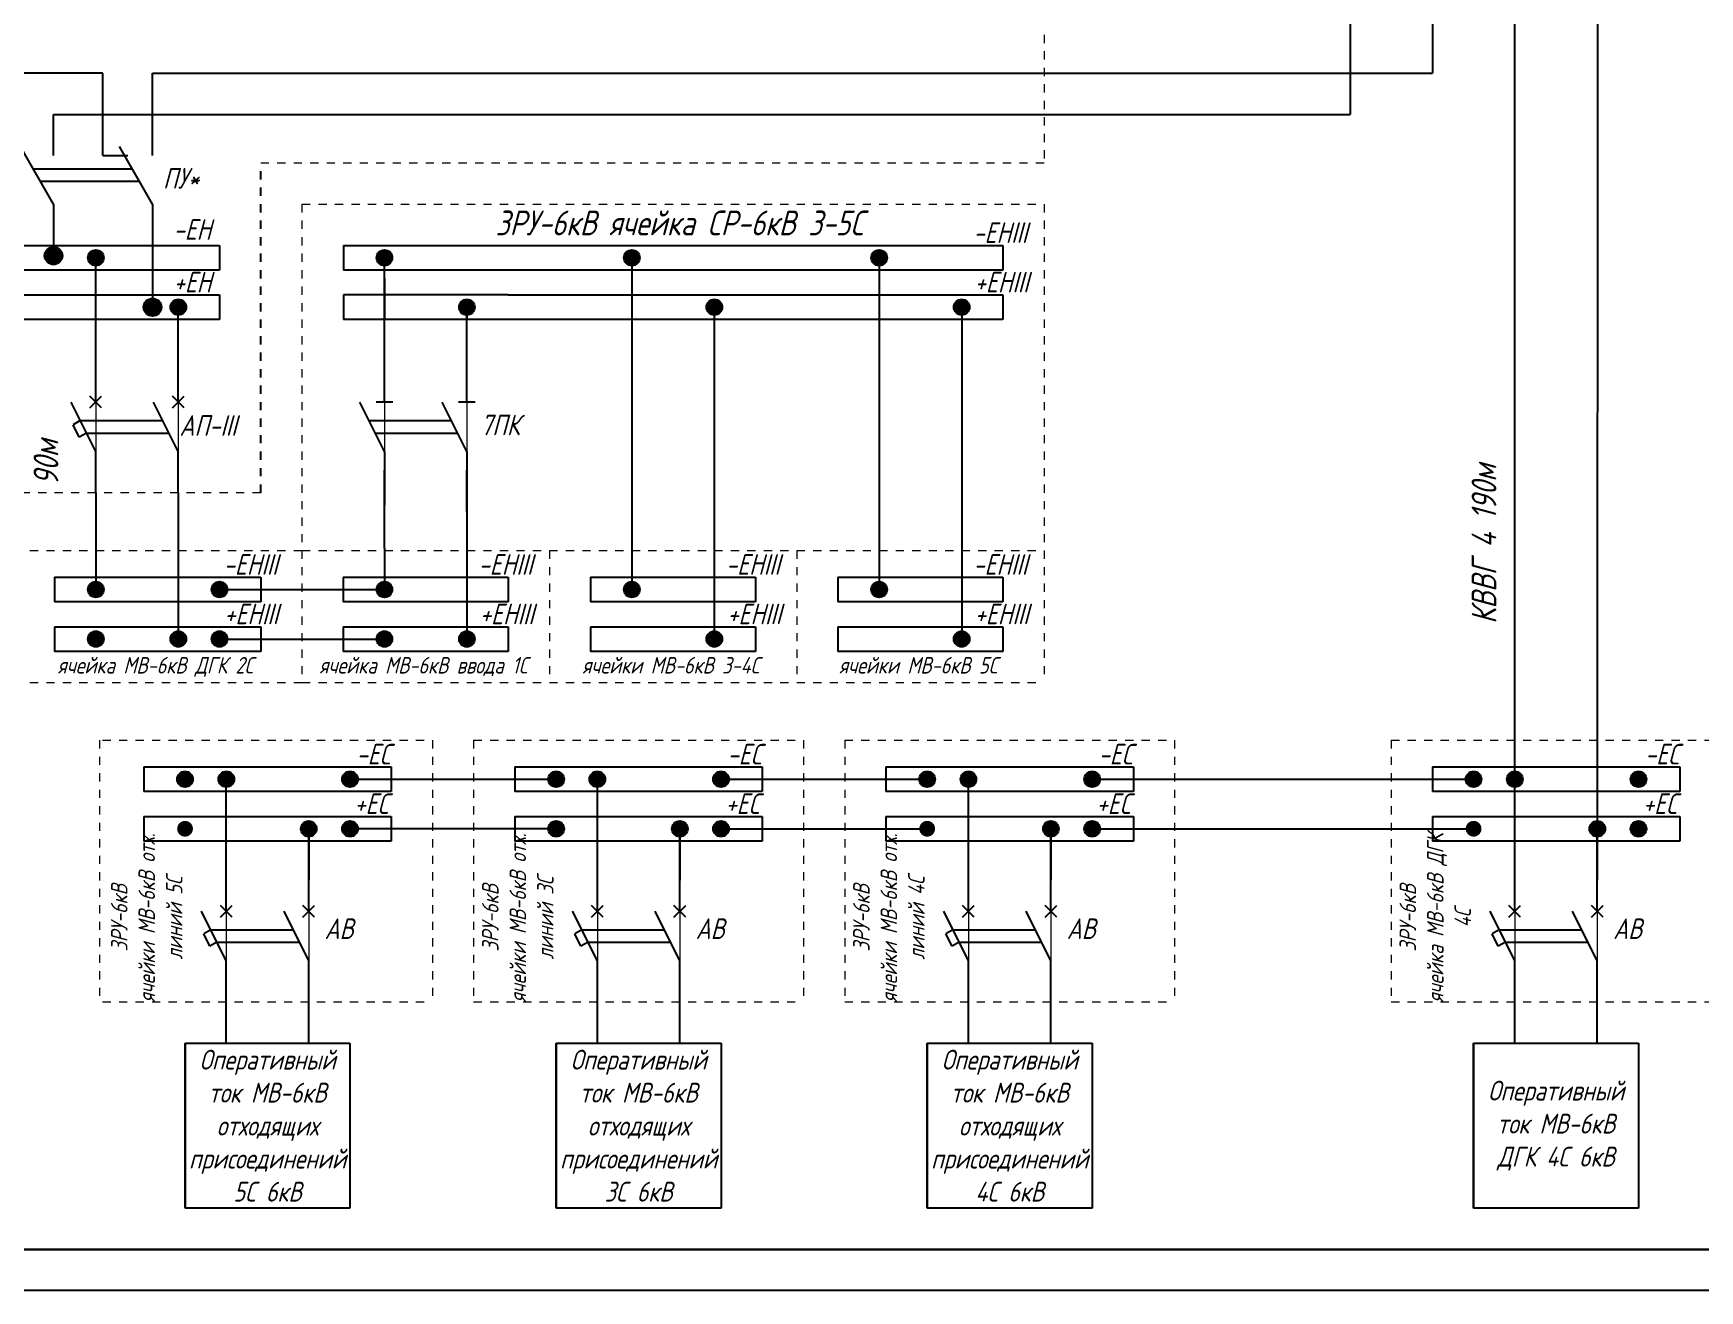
# Model space of a CAD drawing. Header units: millimetres. Extents: x 9 to 2386, y -218 to 2224.
# Drawn here: x 1983.6 to 2185.7, y 1803.9 to 1956.4 of the extents above; entities that cross this region are included whole.
import ezdxf

# ---------------------------------------------------------------- set-up
doc = ezdxf.new("R2010")
doc.units = ezdxf.units.MM
doc.linetypes.add('JIS_02_1.0', pattern=[2, 1, -1])
doc.layers.add('Разрывы', color=12, linetype='Continuous', lineweight=13)
doc.styles.add('eskdw', font='', dxfattribs={"oblique": 15})
doc.styles.get("Standard").update_dxf_attribs({"font": '', "oblique": 15, "height": 2.5})
doc.styles.get('eskdw').set_extended_font_data('GOST type A')
doc.styles.get('Standard').set_extended_font_data('GOST type A')

msp = doc.modelspace()

# ---------------------------------------------------------------- hatches: boundary and pattern name
h = msp.add_hatch(color=256)
edge = h.paths.add_edge_path()
edge.add_arc((1986.09, 1929.43), 1.08, 0, 360)
h = msp.add_hatch(color=256)
edge = h.paths.add_edge_path()
edge.add_arc((1986.09, 1929.43), 0.957, 0, 360)
h = msp.add_hatch(color=256)
edge = h.paths.add_edge_path()
edge.add_arc((1986.09, 1929.43), 0.957, 0, 360)
h = msp.add_hatch(color=256)
edge = h.paths.add_edge_path()
edge.add_arc((1991.22, 1929.18), 0.957, 0, 360)
h = msp.add_hatch(color=256)
edge = h.paths.add_edge_path()
edge.add_arc((1991.22, 1929.18), 0.957, 0, 360)
h = msp.add_hatch(color=256)
edge = h.paths.add_edge_path()
edge.add_arc((2026.22, 1929.18), 0.957, 0, 360)
h = msp.add_hatch(color=256)
edge = h.paths.add_edge_path()
edge.add_arc((2056.22, 1929.18), 0.957, 0, 360)
h = msp.add_hatch(color=256)
edge = h.paths.add_edge_path()
edge.add_arc((2056.22, 1929.18), 0.957, 0, 360)
h = msp.add_hatch(color=256)
edge = h.paths.add_edge_path()
edge.add_arc((2086.22, 1929.18), 0.957, 0, 360)
h = msp.add_hatch(color=256)
edge = h.paths.add_edge_path()
edge.add_arc((2086.22, 1929.18), 0.957, 0, 360)
h = msp.add_hatch(color=256)
edge = h.paths.add_edge_path()
edge.add_arc((1998.09, 1923.18), 1.08, 0, 360)
h = msp.add_hatch(color=256)
edge = h.paths.add_edge_path()
edge.add_arc((1998.09, 1923.18), 0.957, 0, 360)
h = msp.add_hatch(color=256)
edge = h.paths.add_edge_path()
edge.add_arc((1998.09, 1923.18), 0.957, 0, 360)
h = msp.add_hatch(color=256)
edge = h.paths.add_edge_path()
edge.add_arc((2001.22, 1923.18), 0.957, 0, 360)
h = msp.add_hatch(color=256)
edge = h.paths.add_edge_path()
edge.add_arc((2001.22, 1923.18), 0.957, 0, 360)
h = msp.add_hatch(color=256)
edge = h.paths.add_edge_path()
edge.add_arc((2036.22, 1923.18), 0.957, 0, 360)
h = msp.add_hatch(color=256)
edge = h.paths.add_edge_path()
edge.add_arc((2066.22, 1923.18), 0.957, 0, 360)
h = msp.add_hatch(color=256)
edge = h.paths.add_edge_path()
edge.add_arc((2066.22, 1923.18), 0.957, 0, 360)
h = msp.add_hatch(color=256)
edge = h.paths.add_edge_path()
edge.add_arc((2096.22, 1923.18), 0.957, 0, 360)
h = msp.add_hatch(color=256)
edge = h.paths.add_edge_path()
edge.add_arc((2096.22, 1923.18), 0.957, 0, 360)
h = msp.add_hatch(color=256)
edge = h.paths.add_edge_path()
edge.add_arc((1991.22, 1888.95), 0.957, 0, 360)
h = msp.add_hatch(color=256)
edge = h.paths.add_edge_path()
edge.add_arc((1991.22, 1888.95), 0.957, 0, 360)
h = msp.add_hatch(color=256)
edge = h.paths.add_edge_path()
edge.add_arc((2006.22, 1888.95), 0.957, 0, 360)
h = msp.add_hatch(color=256)
edge = h.paths.add_edge_path()
edge.add_arc((2006.22, 1888.95), 0.957, 0, 360)
h = msp.add_hatch(color=256)
edge = h.paths.add_edge_path()
edge.add_arc((2026.22, 1888.95), 0.957, 0, 360)
h = msp.add_hatch(color=256)
edge = h.paths.add_edge_path()
edge.add_arc((2026.22, 1888.95), 0.957, 0, 360)
h = msp.add_hatch(color=256)
edge = h.paths.add_edge_path()
edge.add_arc((2056.22, 1888.95), 0.957, 0, 360)
h = msp.add_hatch(color=256)
edge = h.paths.add_edge_path()
edge.add_arc((2056.22, 1888.95), 0.957, 0, 360)
h = msp.add_hatch(color=256)
edge = h.paths.add_edge_path()
edge.add_arc((2086.22, 1888.95), 0.957, 0, 360)
h = msp.add_hatch(color=256)
edge = h.paths.add_edge_path()
edge.add_arc((2086.22, 1888.95), 0.957, 0, 360)
h = msp.add_hatch(color=256)
edge = h.paths.add_edge_path()
edge.add_arc((1991.22, 1882.95), 0.957, 0, 360)
h = msp.add_hatch(color=256)
edge = h.paths.add_edge_path()
edge.add_arc((1991.22, 1882.95), 0.957, 0, 360)
h = msp.add_hatch(color=256)
edge = h.paths.add_edge_path()
edge.add_arc((2001.22, 1882.95), 0.957, 0, 360)
h = msp.add_hatch(color=256)
edge = h.paths.add_edge_path()
edge.add_arc((2001.22, 1882.95), 0.957, 0, 360)
h = msp.add_hatch(color=256)
edge = h.paths.add_edge_path()
edge.add_arc((2006.22, 1882.95), 0.957, 0, 360)
h = msp.add_hatch(color=256)
edge = h.paths.add_edge_path()
edge.add_arc((2006.22, 1882.95), 0.957, 0, 360)
h = msp.add_hatch(color=256)
edge = h.paths.add_edge_path()
edge.add_arc((2026.22, 1882.95), 0.957, 0, 360)
h = msp.add_hatch(color=256)
edge = h.paths.add_edge_path()
edge.add_arc((2026.22, 1882.95), 0.957, 0, 360)
h = msp.add_hatch(color=256)
edge = h.paths.add_edge_path()
edge.add_arc((2036.22, 1882.95), 0.957, 0, 360)
h = msp.add_hatch(color=256)
edge = h.paths.add_edge_path()
edge.add_arc((2036.22, 1882.95), 0.957, 0, 360)
h = msp.add_hatch(color=256)
edge = h.paths.add_edge_path()
edge.add_arc((2066.22, 1882.95), 0.957, 0, 360)
h = msp.add_hatch(color=256)
edge = h.paths.add_edge_path()
edge.add_arc((2066.22, 1882.95), 0.957, 0, 360)
h = msp.add_hatch(color=256)
edge = h.paths.add_edge_path()
edge.add_arc((2096.22, 1882.95), 0.957, 0, 360)
h = msp.add_hatch(color=256)
edge = h.paths.add_edge_path()
edge.add_arc((2096.22, 1882.95), 0.957, 0, 360)
h = msp.add_hatch(color=256)
edge = h.paths.add_edge_path()
edge.add_arc((2002.04, 1865.95), 0.957, 0, 360)
h = msp.add_hatch(color=256)
edge = h.paths.add_edge_path()
edge.add_arc((2002.04, 1865.95), 0.957, 0, 360)
h = msp.add_hatch(color=256)
edge = h.paths.add_edge_path()
edge.add_arc((2007.04, 1865.95), 0.957, 0, 360)
h = msp.add_hatch(color=256)
edge = h.paths.add_edge_path()
edge.add_arc((2007.04, 1865.95), 0.957, 0, 360)
h = msp.add_hatch(color=256)
edge = h.paths.add_edge_path()
edge.add_arc((2022.04, 1865.95), 0.957, 0, 360)
h = msp.add_hatch(color=256)
edge = h.paths.add_edge_path()
edge.add_arc((2022.04, 1865.95), 0.957, 0, 360)
h = msp.add_hatch(color=256)
edge = h.paths.add_edge_path()
edge.add_arc((2047.04, 1865.95), 0.957, 0, 360)
h = msp.add_hatch(color=256)
edge = h.paths.add_edge_path()
edge.add_arc((2047.04, 1865.95), 0.957, 0, 360)
h = msp.add_hatch(color=256)
edge = h.paths.add_edge_path()
edge.add_arc((2052.04, 1865.95), 0.957, 0, 360)
h = msp.add_hatch(color=256)
edge = h.paths.add_edge_path()
edge.add_arc((2052.04, 1865.95), 0.957, 0, 360)
h = msp.add_hatch(color=256)
edge = h.paths.add_edge_path()
edge.add_arc((2067.04, 1865.95), 0.957, 0, 360)
h = msp.add_hatch(color=256)
edge = h.paths.add_edge_path()
edge.add_arc((2067.04, 1865.95), 0.957, 0, 360)
h = msp.add_hatch(color=256)
edge = h.paths.add_edge_path()
edge.add_arc((2092.04, 1865.95), 0.957, 0, 360)
h = msp.add_hatch(color=256)
edge = h.paths.add_edge_path()
edge.add_arc((2092.04, 1865.95), 0.957, 0, 360)
h = msp.add_hatch(color=256)
edge = h.paths.add_edge_path()
edge.add_arc((2097.04, 1865.95), 0.957, 0, 360)
h = msp.add_hatch(color=256)
edge = h.paths.add_edge_path()
edge.add_arc((2097.04, 1865.95), 0.957, 0, 360)
h = msp.add_hatch(color=256)
edge = h.paths.add_edge_path()
edge.add_arc((2112.04, 1865.95), 0.957, 0, 360)
h = msp.add_hatch(color=256)
edge = h.paths.add_edge_path()
edge.add_arc((2112.04, 1865.95), 0.957, 0, 360)
h = msp.add_hatch(color=256)
edge = h.paths.add_edge_path()
edge.add_arc((2158.3, 1865.95), 0.957, 0, 360)
h = msp.add_hatch(color=256)
edge = h.paths.add_edge_path()
edge.add_arc((2158.3, 1865.95), 0.957, 0, 360)
h = msp.add_hatch(color=256)
edge = h.paths.add_edge_path()
edge.add_arc((2163.3, 1865.95), 0.957, 0, 360)
h = msp.add_hatch(color=256)
edge = h.paths.add_edge_path()
edge.add_arc((2163.3, 1865.95), 0.957, 0, 360)
h = msp.add_hatch(color=256)
edge = h.paths.add_edge_path()
edge.add_arc((2178.3, 1865.95), 0.957, 0, 360)
h = msp.add_hatch(color=256)
edge = h.paths.add_edge_path()
edge.add_arc((2178.3, 1865.95), 0.957, 0, 360)
h = msp.add_hatch(color=256)
edge = h.paths.add_edge_path()
edge.add_arc((2002.04, 1859.95), 0.957, 0, 360)
h = msp.add_hatch(color=256)
edge = h.paths.add_edge_path()
edge.add_arc((2017.04, 1859.95), 0.957, 0, 360)
h = msp.add_hatch(color=256)
edge = h.paths.add_edge_path()
edge.add_arc((2017.04, 1859.95), 0.957, 0, 360)
h = msp.add_hatch(color=256)
edge = h.paths.add_edge_path()
edge.add_arc((2022.04, 1859.95), 0.957, 0, 360)
h = msp.add_hatch(color=256)
edge = h.paths.add_edge_path()
edge.add_arc((2022.04, 1859.95), 0.957, 0, 360)
h = msp.add_hatch(color=256)
edge = h.paths.add_edge_path()
edge.add_arc((2047.04, 1859.95), 0.957, 0, 360)
h = msp.add_hatch(color=256)
edge = h.paths.add_edge_path()
edge.add_arc((2047.04, 1859.95), 0.957, 0, 360)
h = msp.add_hatch(color=256)
edge = h.paths.add_edge_path()
edge.add_arc((2062.04, 1859.95), 0.957, 0, 360)
h = msp.add_hatch(color=256)
edge = h.paths.add_edge_path()
edge.add_arc((2062.04, 1859.95), 0.957, 0, 360)
h = msp.add_hatch(color=256)
edge = h.paths.add_edge_path()
edge.add_arc((2067.04, 1859.95), 0.957, 0, 360)
h = msp.add_hatch(color=256)
edge = h.paths.add_edge_path()
edge.add_arc((2067.04, 1859.95), 0.957, 0, 360)
h = msp.add_hatch(color=256)
edge = h.paths.add_edge_path()
edge.add_arc((2092.04, 1859.95), 0.957, 0, 360)
h = msp.add_hatch(color=256)
edge = h.paths.add_edge_path()
edge.add_arc((2107.04, 1859.95), 0.957, 0, 360)
h = msp.add_hatch(color=256)
edge = h.paths.add_edge_path()
edge.add_arc((2107.04, 1859.95), 0.957, 0, 360)
h = msp.add_hatch(color=256)
edge = h.paths.add_edge_path()
edge.add_arc((2112.04, 1859.95), 0.957, 0, 360)
h = msp.add_hatch(color=256)
edge = h.paths.add_edge_path()
edge.add_arc((2112.04, 1859.95), 0.957, 0, 360)
h = msp.add_hatch(color=256)
edge = h.paths.add_edge_path()
edge.add_arc((2158.3, 1859.95), 0.957, 0, 360)
h = msp.add_hatch(color=256)
edge = h.paths.add_edge_path()
edge.add_arc((2173.3, 1859.95), 0.957, 0, 360)
h = msp.add_hatch(color=256)
edge = h.paths.add_edge_path()
edge.add_arc((2173.3, 1859.95), 0.957, 0, 360)
h = msp.add_hatch(color=256)
edge = h.paths.add_edge_path()
edge.add_arc((2178.3, 1859.95), 0.957, 0, 360)
h = msp.add_hatch(color=256)
edge = h.paths.add_edge_path()
edge.add_arc((2178.3, 1859.95), 0.957, 0, 360)

# ---------------------------------------------------------------- linework, layer by layer
for p, q in [((2143.32, 2022.45), (2143.32, 1946.56)), ((2153.32, 2022.45), (2153.32, 1951.56)), ((2163.3, 1865.95), (2163.32, 2022.45)), ((2173.32, 2022.45), (2173.3, 1859.95)), ((1992.09, 1951.56), (1976.17, 1951.56)), ((1992.09, 1946.56), (1992.09, 1951.56)), ((1998.09, 1946.56), (1998.09, 1951.56)), ((1998.09, 1951.56), (2153.32, 1951.56)), ((1986.09, 1941.68), (1986.09, 1946.56)), ((1986.09, 1941.56), (1986.09, 1946.56)), ((1986.09, 1946.56), (2008, 1946.56)), ((1992.09, 1941.56), (1992.09, 1946.56)), ((1992.09, 1941.56), (1992.09, 1946.56)), ((1998.09, 1941.68), (1998.09, 1946.56)), ((1998.09, 1941.56), (1998.09, 1946.56)), ((2008, 1946.56), (2143.32, 1946.56)), ((1986.09, 1935.68), (1982.09, 1942.68)), ((1998.09, 1935.68), (1994.09, 1942.68)), ((1995.65, 1939.93), (1983.66, 1939.93)), ((1992.09, 1941.56), (1995.09, 1941.56)), ((1996.52, 1938.43), (1984.52, 1938.43)), ((1986.09, 1935.68), (1986.09, 1929.43)), ((1998.09, 1935.68), (1998.09, 1923.43)), ((1941.26, 1930.68), (2006.22, 1930.68)), ((2006.22, 1930.68), (2006.22, 1927.68)), ((2006.22, 1930.68), (2006.22, 1927.68)), ((2021.26, 1930.68), (2021.26, 1927.68)), ((2021.26, 1930.68), (2101.22, 1930.68)), ((2101.22, 1930.68), (2101.22, 1927.68)), ((1991.22, 1916.68), (1991.22, 1929.18)), ((2026.22, 1916.68), (2026.22, 1929.24)), ((2056.22, 1929.18), (2056.22, 1888.95)), ((2086.22, 1929.18), (2086.22, 1888.95)), ((2006.22, 1927.68), (1941.26, 1927.68)), ((2101.22, 1927.68), (2021.26, 1927.68)), ((2026.22, 1926.68), (2026.22, 1921.68)), ((1881.3, 1924.68), (2006.22, 1924.68)), ((2006.22, 1924.68), (2006.22, 1921.68)), ((2006.22, 1924.68), (2006.22, 1921.68)), ((2021.26, 1924.68), (2021.26, 1921.68)), ((2041.22, 1924.68), (2021.26, 1924.68)), ((2041.22, 1924.68), (2101.22, 1924.68)), ((2101.22, 1924.68), (2101.22, 1921.68)), ((2001.22, 1916.68), (2001.22, 1923.33)), ((2036.22, 1916.68), (2036.22, 1923.18)), ((2036.22, 1923.18), (2036.22, 1921.68)), ((2066.22, 1923.18), (2066.22, 1893.18)), ((2096.22, 1923.18), (2096.22, 1893.18)), ((2006.22, 1921.68), (1881.3, 1921.68)), ((2041.22, 1921.68), (2021.26, 1921.68)), ((2101.22, 1921.68), (2041.22, 1921.68)), ((1991.22, 1911.68), (1991.22, 1916.68)), ((2001.22, 1911.68), (2001.22, 1916.68)), ((2026.22, 1911.68), (2026.22, 1916.68)), ((2036.22, 1911.68), (2036.22, 1916.68)), ((1991.22, 1905.68), (1988.22, 1911.68)), ((1990.51, 1910.97), (1991.92, 1912.38)), ((1991.92, 1910.97), (1990.51, 1912.38)), ((2001.22, 1905.68), (1998.22, 1911.68)), ((2000.51, 1910.97), (2001.92, 1912.38)), ((2001.92, 1910.97), (2000.51, 1912.38)), ((2026.22, 1905.68), (2023.22, 1911.68)), ((2036.22, 1905.68), (2033.22, 1911.68)), ((1989.34, 1909.43), (1988.47, 1908.93)), ((1989.22, 1907.43), (1988.47, 1908.93)), ((1990.09, 1907.93), (1989.22, 1907.43)), ((1989.34, 1909.43), (1999.34, 1909.43)), ((1990.09, 1907.93), (2000.09, 1907.93)), ((2024.34, 1909.43), (2034.34, 1909.43)), ((2025.09, 1907.93), (2035.09, 1907.93)), ((1991.22, 1900.68), (1991.22, 1905.68)), ((1991.22, 1900.68), (1991.22, 1905.68)), ((1991.22, 1900.68), (1991.22, 1905.68)), ((2001.22, 1900.68), (2001.22, 1905.68)), ((2001.22, 1900.68), (2001.22, 1905.68)), ((2001.22, 1900.68), (2001.22, 1905.68)), ((2026.22, 1905.68), (2026.22, 1899.18)), ((2036.22, 1905.68), (2036.22, 1900.68)), ((2036.22, 1905.68), (2036.22, 1893.18)), ((2026.22, 1893.95), (2026.22, 1903.41)), ((2036.22, 1898.41), (2036.22, 1903.41)), ((1991.22, 1900.68), (1991.22, 1888.95)), ((2001.22, 1900.68), (2001.22, 1882.95)), ((2026.22, 1893.95), (2026.22, 1888.95)), ((2036.22, 1893.95), (2036.22, 1882.95)), ((2066.22, 1893.95), (2066.22, 1882.95)), ((2096.22, 1893.95), (2096.22, 1882.95)), ((1986.22, 1890.45), (2006.22, 1890.45)), ((1986.22, 1890.45), (1986.22, 1887.45)), ((1986.22, 1890.45), (2011.22, 1890.45)), ((2011.22, 1890.45), (2011.22, 1887.45)), ((2021.22, 1890.45), (2041.22, 1890.45)), ((2021.22, 1890.45), (2021.22, 1887.45)), ((2041.22, 1890.45), (2041.22, 1887.45)), ((2051.22, 1890.45), (2071.22, 1890.45)), ((2051.22, 1890.45), (2051.22, 1887.45)), ((2071.22, 1890.45), (2071.22, 1887.45)), ((2081.22, 1890.45), (2101.22, 1890.45)), ((2081.22, 1890.45), (2081.22, 1887.45)), ((2101.22, 1890.45), (2101.22, 1887.45)), ((2006.22, 1887.45), (1986.22, 1887.45)), ((2011.22, 1887.45), (1986.22, 1887.45)), ((2006.22, 1888.95), (2026.22, 1888.95)), ((2041.22, 1887.45), (2021.22, 1887.45)), ((2071.22, 1887.45), (2051.22, 1887.45)), ((2101.22, 1887.45), (2081.22, 1887.45)), ((1986.22, 1884.45), (1986.22, 1881.45)), ((1986.22, 1884.45), (2006.22, 1884.45)), ((1986.22, 1884.45), (2011.22, 1884.45)), ((2011.22, 1884.45), (2011.22, 1881.45)), ((2021.22, 1884.45), (2021.22, 1881.45)), ((2021.22, 1884.45), (2041.22, 1884.45)), ((2041.22, 1884.45), (2041.22, 1881.45)), ((2051.22, 1884.45), (2051.22, 1881.45)), ((2051.22, 1884.45), (2071.22, 1884.45)), ((2071.22, 1884.45), (2071.22, 1881.45)), ((2081.22, 1884.45), (2081.22, 1881.45)), ((2081.22, 1884.45), (2101.22, 1884.45)), ((2101.22, 1884.45), (2101.22, 1881.45)), ((2006.22, 1881.45), (1986.22, 1881.45)), ((2011.22, 1881.45), (1986.22, 1881.45)), ((2006.22, 1882.95), (2026.22, 1882.95)), ((2041.22, 1881.45), (2021.22, 1881.45)), ((2071.22, 1881.45), (2051.22, 1881.45)), ((2101.22, 1881.45), (2081.22, 1881.45)), ((1997.04, 1867.45), (2027.04, 1867.45)), ((1997.04, 1867.45), (1997.04, 1864.45)), ((2027.04, 1867.45), (2027.04, 1864.45)), ((2042.04, 1867.45), (2072.04, 1867.45)), ((2042.04, 1867.45), (2042.04, 1864.45)), ((2072.04, 1867.45), (2072.04, 1864.45)), ((2087.04, 1867.45), (2117.04, 1867.45)), ((2087.04, 1867.45), (2087.04, 1864.45)), ((2117.04, 1867.45), (2117.04, 1864.45)), ((2153.3, 1867.45), (2183.3, 1867.45)), ((2153.3, 1867.45), (2153.3, 1864.45)), ((2183.3, 1867.45), (2183.3, 1864.45)), ((2007.04, 1854.95), (2007.04, 1865.95)), ((2022.04, 1865.95), (2047.04, 1865.95)), ((2052.04, 1854.95), (2052.04, 1865.95)), ((2067.04, 1865.95), (2092.04, 1865.95)), ((2097.04, 1854.95), (2097.04, 1865.95)), ((2113, 1865.95), (2158.3, 1865.95)), ((2163.3, 1854.95), (2163.3, 1865.95)), ((2027.04, 1864.45), (1997.04, 1864.45)), ((2072.04, 1864.45), (2042.04, 1864.45)), ((2117.04, 1864.45), (2087.04, 1864.45)), ((2183.3, 1864.45), (2153.3, 1864.45)), ((1997.04, 1861.45), (1997.04, 1858.45)), ((1997.04, 1861.45), (2027.04, 1861.45)), ((2027.04, 1861.45), (2027.04, 1858.45)), ((2042.04, 1861.45), (2042.04, 1858.45)), ((2042.04, 1861.45), (2072.04, 1861.45)), ((2072.04, 1861.45), (2072.04, 1858.45)), ((2087.04, 1861.45), (2087.04, 1858.45)), ((2087.04, 1861.45), (2117.04, 1861.45)), ((2117.04, 1861.45), (2117.04, 1858.45)), ((2153.3, 1861.45), (2153.3, 1858.45)), ((2153.3, 1861.45), (2183.3, 1861.45)), ((2183.3, 1861.45), (2183.3, 1858.45)), ((2017.04, 1859.95), (2017.04, 1853.71)), ((2017.04, 1854.95), (2017.04, 1859.95)), ((2047.04, 1859.95), (2022.04, 1859.95)), ((2062.04, 1859.95), (2062.04, 1853.71)), ((2062.04, 1854.95), (2062.04, 1859.95)), ((2067.04, 1859.95), (2092.04, 1859.95)), ((2107.04, 1859.95), (2107.04, 1853.71)), ((2107.04, 1854.95), (2107.04, 1859.95)), ((2113, 1859.95), (2158.3, 1859.95)), ((2173.3, 1859.95), (2173.3, 1853.71)), ((2173.3, 1854.95), (2173.3, 1859.95)), ((2027.04, 1858.45), (1997.04, 1858.45)), ((2072.04, 1858.45), (2042.04, 1858.45)), ((2117.04, 1858.45), (2087.04, 1858.45)), ((2183.3, 1858.45), (2153.3, 1858.45)), ((2007.04, 1849.95), (2007.04, 1854.95)), ((2017.04, 1849.95), (2017.04, 1854.95)), ((2052.04, 1849.95), (2052.04, 1854.95)), ((2062.04, 1849.95), (2062.04, 1854.95)), ((2097.04, 1849.95), (2097.04, 1854.95)), ((2107.04, 1849.95), (2107.04, 1854.95)), ((2163.3, 1849.95), (2163.3, 1854.95)), ((2173.3, 1849.95), (2173.3, 1854.95)), ((2007.04, 1843.95), (2004.04, 1849.95)), ((2006.33, 1849.24), (2007.75, 1850.65)), ((2007.75, 1849.24), (2006.33, 1850.65)), ((2017.04, 1843.95), (2014.04, 1849.95)), ((2016.33, 1849.24), (2017.75, 1850.65)), ((2017.75, 1849.24), (2016.33, 1850.65)), ((2052.04, 1843.95), (2049.04, 1849.95)), ((2051.33, 1849.24), (2052.75, 1850.65)), ((2052.75, 1849.24), (2051.33, 1850.65)), ((2062.04, 1843.95), (2059.04, 1849.95)), ((2061.33, 1849.24), (2062.75, 1850.65)), ((2062.75, 1849.24), (2061.33, 1850.65)), ((2097.04, 1843.95), (2094.04, 1849.95)), ((2096.33, 1849.24), (2097.75, 1850.65)), ((2097.75, 1849.24), (2096.33, 1850.65)), ((2107.04, 1843.95), (2104.04, 1849.95)), ((2106.33, 1849.24), (2107.75, 1850.65)), ((2107.75, 1849.24), (2106.33, 1850.65)), ((2163.3, 1843.95), (2160.3, 1849.95)), ((2162.59, 1849.24), (2164, 1850.65)), ((2164, 1849.24), (2162.59, 1850.65)), ((2173.3, 1843.95), (2170.3, 1849.95)), ((2172.59, 1849.24), (2174, 1850.65)), ((2174, 1849.24), (2172.59, 1850.65)), ((2005.16, 1847.7), (2004.3, 1847.2)), ((2005.05, 1845.7), (2004.3, 1847.2)), ((2005.16, 1847.7), (2015.16, 1847.7)), ((2050.16, 1847.7), (2049.3, 1847.2)), ((2050.05, 1845.7), (2049.3, 1847.2)), ((2050.16, 1847.7), (2060.16, 1847.7)), ((2095.16, 1847.7), (2094.3, 1847.2)), ((2095.05, 1845.7), (2094.3, 1847.2)), ((2095.16, 1847.7), (2105.16, 1847.7)), ((2161.42, 1847.7), (2160.55, 1847.2)), ((2161.3, 1845.7), (2160.55, 1847.2)), ((2161.42, 1847.7), (2171.42, 1847.7)), ((2005.91, 1846.2), (2005.05, 1845.7)), ((2005.91, 1846.2), (2015.91, 1846.2)), ((2050.91, 1846.2), (2050.05, 1845.7)), ((2050.91, 1846.2), (2060.91, 1846.2)), ((2095.91, 1846.2), (2095.05, 1845.7)), ((2095.91, 1846.2), (2105.91, 1846.2)), ((2162.17, 1846.2), (2161.3, 1845.7)), ((2162.17, 1846.2), (2172.17, 1846.2)), ((2007.04, 1833.95), (2007.04, 1843.95)), ((2017.04, 1833.95), (2017.04, 1843.95)), ((2052.04, 1833.95), (2052.04, 1843.95)), ((2062.04, 1833.95), (2062.04, 1843.95)), ((2097.04, 1833.95), (2097.04, 1843.95)), ((2107.04, 1833.95), (2107.04, 1843.95)), ((2163.3, 1833.95), (2163.3, 1843.95)), ((2173.3, 1833.95), (2173.3, 1843.95)), ((2002.04, 1828.95), (2002.04, 1833.95)), ((2002.04, 1833.95), (2022.04, 1833.95)), ((2002.04, 1833.95), (2002.04, 1813.95)), ((2022.04, 1833.95), (2022.04, 1813.95)), ((2047.04, 1828.95), (2047.04, 1833.95)), ((2047.04, 1833.95), (2067.04, 1833.95)), ((2047.04, 1833.95), (2047.04, 1813.95)), ((2067.04, 1833.95), (2067.04, 1813.95)), ((2092.04, 1828.95), (2092.04, 1833.95)), ((2092.04, 1833.95), (2112.04, 1833.95)), ((2092.04, 1833.95), (2092.04, 1813.95)), ((2112.04, 1833.95), (2112.04, 1813.95)), ((2158.3, 1828.95), (2158.3, 1833.95)), ((2158.3, 1833.95), (2178.3, 1833.95)), ((2158.3, 1833.95), (2158.3, 1813.95)), ((2178.3, 1833.95), (2178.3, 1813.95)), ((2002.04, 1813.95), (2002.04, 1828.95)), ((2047.04, 1813.95), (2047.04, 1828.95)), ((2092.04, 1813.95), (2092.04, 1828.95)), ((2158.3, 1813.95), (2158.3, 1828.95)), ((2022.04, 1813.95), (2002.04, 1813.95)), ((2067.04, 1813.95), (2047.04, 1813.95)), ((2112.04, 1813.95), (2092.04, 1813.95)), ((2178.3, 1813.95), (2158.3, 1813.95)), ((1811.65, 1808.95), (2380.65, 1808.95)), ((2209.7, 1808.95), (1811.65, 1808.95)), ((2385.65, 1803.95), (1791.65, 1803.95))]:
    msp.add_line(p, q)
at = {"linetype": 'JIS_02_1.0', "lineweight": 15}
for p, q in [((2106.22, 1956.21), (2106.22, 1940.68)), ((2011.22, 1940.68), (2106.22, 1940.68)), ((2016.22, 1935.68), (2016.22, 1893.68)), ((2016.22, 1935.68), (2106.22, 1935.68)), ((2106.22, 1935.68), (2106.22, 1877.68)), ((2011.22, 1900.68), (1876.26, 1900.68)), ((1981.22, 1893.68), (2016.22, 1893.68)), ((2016.22, 1893.68), (2016.22, 1877.81)), ((2016.22, 1893.68), (2016.22, 1877.68)), ((2016.22, 1893.68), (2046.22, 1893.68)), ((2046.22, 1893.68), (2046.22, 1877.68)), ((2046.22, 1893.68), (2076.22, 1893.68)), ((2076.22, 1893.68), (2076.22, 1877.68)), ((2076.22, 1893.68), (2106.22, 1893.68)), ((1981.22, 1877.68), (2016.22, 1877.68)), ((2016.22, 1877.68), (2046.22, 1877.68)), ((2046.22, 1877.68), (2076.22, 1877.68)), ((2076.22, 1877.68), (2106.22, 1877.68)), ((1991.65, 1870.68), (1991.65, 1838.95)), ((1992.04, 1870.68), (2032.04, 1870.68)), ((2032.04, 1870.68), (2032.04, 1838.95)), ((2037.04, 1870.68), (2077.04, 1870.68)), ((2037.04, 1870.68), (2037.04, 1838.95)), ((2077.04, 1870.68), (2077.04, 1838.95)), ((2082.04, 1870.68), (2122.04, 1870.68)), ((2082.04, 1870.68), (2082.04, 1838.95)), ((2122.04, 1870.68), (2122.04, 1838.95)), ((2148.3, 1870.68), (2188.3, 1870.68)), ((2148.3, 1870.68), (2148.3, 1838.95)), ((1992.04, 1838.95), (2032.04, 1838.95)), ((2037.04, 1838.95), (2077.04, 1838.95)), ((2082.04, 1838.95), (2122.04, 1838.95)), ((2148.3, 1838.95), (2188.3, 1838.95))]:
    msp.add_line(p, q, dxfattribs=at)
at = {"linetype": 'JIS_02_1.0'}
msp.add_line((2011.22, 1900.68), (2011.22, 1940.68), dxfattribs=at)
at = {"color": 0, "lineweight": -3}
for p, q in [((2026.22, 1911.68), (2025.22, 1911.68)), ((2027.22, 1911.68), (2026.22, 1911.68)), ((2036.22, 1911.68), (2035.22, 1911.68)), ((2037.22, 1911.68), (2036.22, 1911.68))]:
    msp.add_line(p, q, dxfattribs=at)
for centre, radius in [((1986.09, 1929.43), 1.08), ((1986.09, 1929.43), 0.957), ((1986.09, 1929.43), 0.957), ((1991.22, 1929.18), 0.957), ((1991.22, 1929.18), 0.957), ((2026.22, 1929.18), 0.957), ((2026.22, 1929.18), 0.957), ((2056.22, 1929.18), 0.957), ((2056.22, 1929.18), 0.957), ((2086.22, 1929.18), 0.957), ((2086.22, 1929.18), 0.957), ((1998.09, 1923.18), 1.08), ((1998.09, 1923.18), 0.957), ((1998.09, 1923.18), 0.957), ((2001.22, 1923.18), 0.957), ((2001.22, 1923.18), 0.957), ((2036.22, 1923.18), 0.957), ((2036.22, 1923.18), 0.957), ((2066.22, 1923.18), 0.957), ((2066.22, 1923.18), 0.957), ((2096.22, 1923.18), 0.957), ((2096.22, 1923.18), 0.957), ((1991.22, 1888.95), 0.957), ((1991.22, 1888.95), 0.957), ((2006.22, 1888.95), 0.957), ((2006.22, 1888.95), 0.957), ((2026.22, 1888.95), 0.957), ((2026.22, 1888.95), 0.957), ((2056.22, 1888.95), 0.957), ((2056.22, 1888.95), 0.957), ((2086.22, 1888.95), 0.957), ((2086.22, 1888.95), 0.957), ((1991.22, 1882.95), 0.957), ((1991.22, 1882.95), 0.957), ((2001.22, 1882.95), 0.957), ((2001.22, 1882.95), 0.957), ((2006.22, 1882.95), 0.957), ((2006.22, 1882.95), 0.957), ((2026.22, 1882.95), 0.957), ((2026.22, 1882.95), 0.957), ((2036.22, 1882.95), 0.957), ((2036.22, 1882.95), 0.957), ((2066.22, 1882.95), 0.957), ((2066.22, 1882.95), 0.957), ((2096.22, 1882.95), 0.957), ((2096.22, 1882.95), 0.957), ((2002.04, 1865.95), 0.957), ((2002.04, 1865.95), 0.957), ((2007.04, 1865.95), 0.957), ((2007.04, 1865.95), 0.957), ((2022.04, 1865.95), 0.957), ((2022.04, 1865.95), 0.957), ((2047.04, 1865.95), 0.957), ((2047.04, 1865.95), 0.957), ((2052.04, 1865.95), 0.957), ((2052.04, 1865.95), 0.957), ((2067.04, 1865.95), 0.957), ((2067.04, 1865.95), 0.957), ((2092.04, 1865.95), 0.957), ((2092.04, 1865.95), 0.957), ((2097.04, 1865.95), 0.957), ((2097.04, 1865.95), 0.957), ((2112.04, 1865.95), 0.957), ((2112.04, 1865.95), 0.957), ((2158.3, 1865.95), 0.957), ((2158.3, 1865.95), 0.957), ((2163.3, 1865.95), 0.957), ((2163.3, 1865.95), 0.957), ((2178.3, 1865.95), 0.957), ((2178.3, 1865.95), 0.957), ((2017.04, 1859.95), 0.957), ((2017.04, 1859.95), 0.957), ((2022.04, 1859.95), 0.957), ((2022.04, 1859.95), 0.957), ((2047.04, 1859.95), 0.957), ((2047.04, 1859.95), 0.957), ((2062.04, 1859.95), 0.957), ((2062.04, 1859.95), 0.957), ((2067.04, 1859.95), 0.957), ((2067.04, 1859.95), 0.957), ((2107.04, 1859.95), 0.957), ((2107.04, 1859.95), 0.957), ((2112.04, 1859.95), 0.957), ((2112.04, 1859.95), 0.957), ((2173.3, 1859.95), 0.957), ((2173.3, 1859.95), 0.957), ((2178.3, 1859.95), 0.957), ((2178.3, 1859.95), 0.957)]:
    msp.add_circle(centre, radius)
at = {"layer": 'Разрывы'}
for p, q in [((1991.22, 1911.68), (1991.22, 1905.68)), ((2001.22, 1911.68), (2001.22, 1905.68)), ((2026.22, 1911.68), (2026.22, 1905.68)), ((2036.22, 1911.68), (2036.22, 1905.68)), ((2007.04, 1849.95), (2007.04, 1843.95)), ((2017.04, 1849.95), (2017.04, 1843.95)), ((2052.04, 1849.95), (2052.04, 1843.95)), ((2062.04, 1849.95), (2062.04, 1843.95)), ((2097.04, 1849.95), (2097.04, 1843.95)), ((2107.04, 1849.95), (2107.04, 1843.95)), ((2163.3, 1849.95), (2163.3, 1843.95)), ((2173.3, 1849.95), (2173.3, 1843.95))]:
    msp.add_line(p, q, dxfattribs=at)

# ---------------------------------------------------------------- texts
at = {"color": 0, "style": 'eskdw', "oblique": 15}
for s, p in [('ПУ*', (1999.36, 1937.56)), ('-EH', (2000.63, 1931.35)), ('+EH', (2000.64, 1924.97))]:
    msp.add_text(s, height=2.5, dxfattribs=at).set_placement(p)
at = {"style": 'eskdw', "oblique": 15}
for s, p in [('АП-III', (2001.36, 1907.59)), ('АВ', (2018.96, 1846.58)), ('АВ', (2063.96, 1846.58)), ('АВ', (2108.96, 1846.58)), ('АВ', (2175.22, 1846.58))]:
    msp.add_text(s, height=2.5, dxfattribs=at).set_placement(p)
for s, insert, char_height, width, attachment_point in [('\\pxqc;ЗРУ-6кВ ячейка СР-6кВ 3-5С', (2017.01, 1934.9), 3, 90, 1), ('\\pxqc;Оперативный ток МВ-6кВ отходящих присоединений 5С 6кВ', (2012.04, 1823.95), 2.4, 20, 5), ('\\pxqc;Оперативный ток МВ-6кВ отходящих присоединений 3С 6кВ', (2057.04, 1823.95), 2.4, 20, 5), ('\\pxqc;Оперативный ток МВ-6кВ отходящих присоединений 4С 6кВ', (2102.04, 1823.95), 2.4, 20, 5), ('\\pxqc;Оперативный ток МВ-6кВ ДГК 4С 6кВ', (2168.3, 1823.95), 2.4, 20, 5)]:
    msp.add_mtext(s, dxfattribs=dict(insert=insert, char_height=char_height, width=width, attachment_point=attachment_point))
at = {"color": 0, "char_height": 2.5, "width": 15, "attachment_point": 5, "style": 'eskdw'}
for s, insert in [('-EНIII', (2100.89, 1932.22)), ('+EНIII', (2101.05, 1926.22)), ('7ПК', (2040.24, 1908.9)), ('-EНIII', (2009.98, 1891.99)), ('-EНIII', (2040.89, 1891.99)), ('-EНIII', (2070.89, 1891.99)), ('-EНIII', (2100.89, 1891.99)), ('+EНIII', (2010.05, 1885.99)), ('+EНIII', (2041.05, 1885.99)), ('+EНIII', (2071.05, 1885.99)), ('+EНIII', (2101.05, 1885.99)), ('-EС', (2024.89, 1868.99)), ('-EС', (2069.89, 1868.99)), ('-EС', (2114.89, 1868.99)), ('-EС', (2181.15, 1868.99)), ('+EС', (2024.64, 1862.99)), ('+EС', (2069.64, 1862.99)), ('+EС', (2114.64, 1862.99)), ('+EС', (2180.9, 1862.99))]:
    msp.add_mtext(s, dxfattribs=dict(at, insert=insert))
at = {"char_height": 3, "width": 55.0003, "attachment_point": 1, "rotation": 90}
for s, insert in [('{\\fGOST type A|b1|i0|c204|p34;КВВГ 1.5\\P  90м}', (1978.67, 1898.48)), ('КВВГ 4 190м', (2158.06, 1884.78))]:
    msp.add_mtext(s, dxfattribs=dict(at, insert=insert))
at = {"char_height": 2.5, "width": 45.2207, "attachment_point": 1, "style": 'eskdw'}
for s, insert in [('\\pxqc; \\P{\\H0.72x;    \\P\\H1.1111x;ячейка МВ-6кВ ДГК 2С}', (1975.86, 1887.94)), ('\\pxqc; \\P{\\H0.72x;    \\P\\H1.1111x;ячейка МВ-6кВ ввода 1С}', (2008.36, 1887.94)), ('\\pxqc; \\P{\\H0.72x;    \\P\\H1.1111x;ячейки МВ-6кВ 3-4С}', (2038.36, 1887.94)), ('\\pxqc; \\P{\\H0.72x;    \\P\\H1.1111x;ячейки МВ-6кВ 5С}', (2068.36, 1887.94))]:
    msp.add_mtext(s, dxfattribs=dict(at, insert=insert))
at = {"char_height": 2, "width": 21.7138, "attachment_point": 1, "rotation": 90, "style": 'eskdw'}
for s, insert in [('\\pxqc;ЗРУ-6кВ \\Pячейки МВ-6кВ отх. линий 5С  ', (1993.06, 1838.28)), ('\\pxqc;ЗРУ-6кВ \\Pячейки МВ-6кВ отх. линий 3С  ', (2038.06, 1838.28)), ('\\pxqc;ЗРУ-6кВ \\Pячейки МВ-6кВ отх. линий 4С  ', (2083.06, 1838.28)), ('\\pxqc;ЗРУ-6кВ \\Pячейка МВ-6кВ ДГК 4С  ', (2149.32, 1838.28))]:
    msp.add_mtext(s, dxfattribs=dict(at, insert=insert))

doc.saveas('drawing.dxf')
